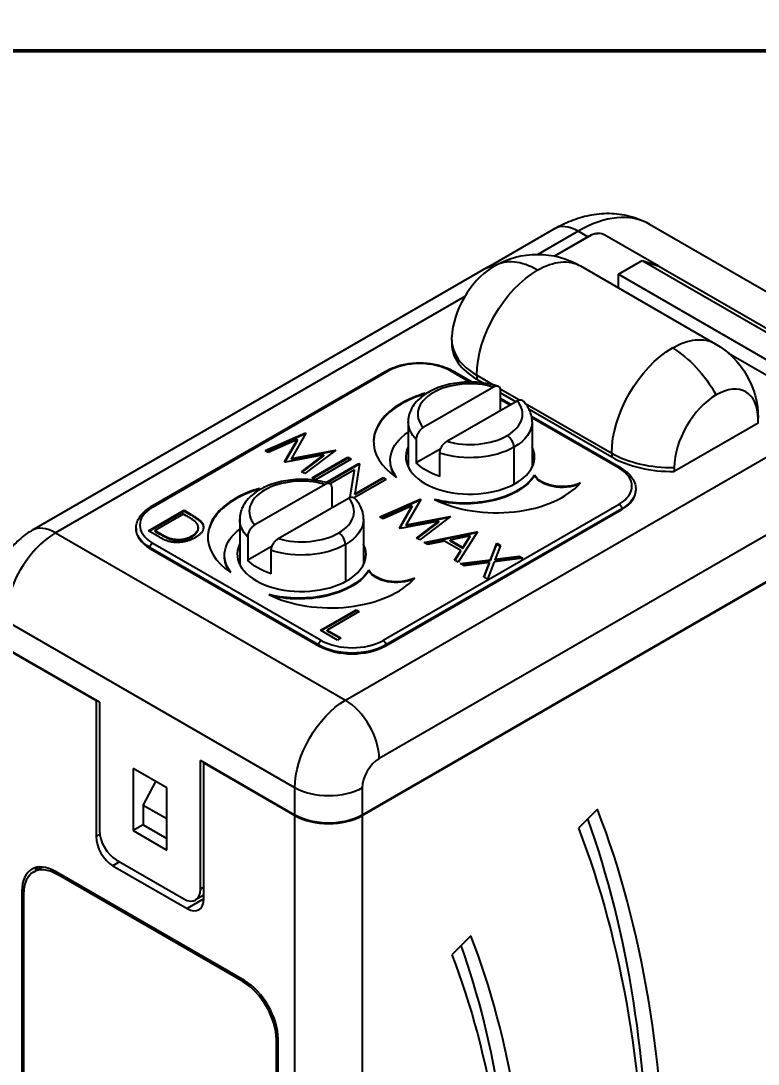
# Model space of a CAD drawing. Header units: millimetres. Extents: x -383313 to -161684, y -117025 to 99224.
# Drawn here: x -343246.06 to -343215.12, y -9158.37 to -9114.6 of the extents above; entities that cross this region are included whole.
import ezdxf

# ---------------------------------------------------------------- set-up
doc = ezdxf.new("R2010")
doc.units = ezdxf.units.MM
doc.header["$MEASUREMENT"] = 0
doc.layers.get('Defpoints').update_dxf_attribs({"color": 31})
doc.layers.add('001__КОНСТРУКТИВ__размеры внутр.', color=7, linetype='Continuous')
doc.layers.add('PV-2BB', color=7, linetype='Continuous')
doc.styles.add('PSTUDIO', font='arial.ttf')
doc.dimstyles.new('PS_TICK', dxfattribs={"dimscale": 100, "dimtxt": 2.5, "dimasz": 1, "dimexe": 2, "dimexo": 2, "dimgap": 1, "dimtad": 1, "dimdec": 0, "dimzin": 0, "dimdsep": 46, "dimtxsty": 'PSTUDIO', "dimblk": 'ARCHTICK', "dimcen": 2, "dimdle": 1.5, "dimse1": 1, "dimse2": 1, "dimadec": 0, "dimazin": 0, "dimtfac": 1, "dimtdec": 0, "dimtix": 1, "dimtmove": 1, "dimatfit": 3, "dimldrblk": 'ARCHTICK', "dimfxl": 1, "dimtolj": 1, "dimtzin": 0, "dimarcsym": 0})

# ---------------------------------------------------------------- blocks, each defined once
blk = doc.blocks.new('_ArchTick')
at = {"color": 0, "linetype": 'ByBlock', "const_width": 0.15}
blk.add_lwpolyline([(-0.5, -0.5), (0.5, 0.5)], dxfattribs=at)
blk = doc.blocks.new('*D253')
at = {"layer": '001__КОНСТРУКТИВ__размеры внутр.', "color": 0, "lineweight": -2, "ltscale": 100, "transparency": 16777216}
blk.add_line((-345485.513, -9217.13), (-343185.513, -9217.13), dxfattribs=at)
at = {"layer": 'Defpoints', "color": 0, "ltscale": 100, "transparency": 16777216}
for p in [(-345335.513, -8492.093), (-343335.513, -8492.093), (-343335.513, -9217.13)]:
    blk.add_point(p, dxfattribs=at)
at = {"layer": '001__КОНСТРУКТИВ__размеры внутр.', "color": 0, "lineweight": -2, "ltscale": 100, "transparency": 16777216, "xscale": 100, "yscale": 100, "zscale": 100, "rotation": 180}
blk.add_blockref('_ArchTick', (-345335.513, -9217.13), dxfattribs=at)
at = {"layer": '001__КОНСТРУКТИВ__размеры внутр.', "color": 0, "lineweight": -2, "ltscale": 100, "transparency": 16777216, "xscale": 100, "yscale": 100, "zscale": 100}
blk.add_blockref('_ArchTick', (-343335.513, -9217.13), dxfattribs=at)
at = {"layer": '001__КОНСТРУКТИВ__размеры внутр.', "color": 0, "ltscale": 100, "transparency": 16777216, "insert": (-344335.513, -8989.487), "char_height": 250, "attachment_point": 5, "style": 'PSTUDIO'}
blk.add_mtext('\\A1;2000', dxfattribs=at)
blk = doc.blocks.new('*U231')
at = {"layer": 'PV-2BB'}
for p, q in [((1331.443, 70.44, 1401.883), (1322.449, 74.937, 1397.386)), ((1324.149, 68.83, 1392.979), (1321.283, 74.563, 1395.846)), ((1330.876, 70.516, 1401.392), (1322.783, 74.563, 1397.346)), ((1322.783, 74.563, 1397.346), (1325.649, 68.83, 1394.479)), ((1321.046, 74.326, 1395.372), (1321.946, 72.527, 1394.473)), ((1321.983, 72.463, 1394.446), (1321.049, 74.33, 1395.379)), ((1324.016, 73.41, 1397.426), (1324.009, 73.403, 1397.412)), ((1329.083, 71.039, 1400.122), (1324.416, 73.373, 1397.789)), ((1329.109, 71.01, 1400.119), (1324.443, 73.343, 1397.786)), ((1324.285, 72.985, 1397.27), (1324.175, 73.204, 1397.379)), ((1324.175, 73.204, 1397.379), (1324.881, 72.851, 1397.732)), ((1324.182, 73.191, 1397.373), (1324.874, 72.845, 1397.719)), ((1324.273, 73.098, 1397.371), (1324.279, 73.104, 1397.384)), ((1324.273, 73.098, 1397.371), (1324.313, 73.017, 1397.33)), ((1324.84, 72.824, 1397.664), (1324.279, 73.104, 1397.384)), ((1324.279, 73.104, 1397.384), (1324.32, 73.023, 1397.343)), ((1324.056, 73.036, 1397.092), (1324.049, 73.03, 1397.079)), ((1324.049, 73.03, 1397.079), (1325.716, 69.696, 1395.412)), ((1325.723, 69.703, 1395.426), (1324.056, 73.036, 1397.092)), ((1324.136, 73.036, 1397.172), (1325.803, 69.703, 1395.506)), ((1324.313, 73.017, 1397.33), (1324.32, 73.023, 1397.343)), ((1324.432, 72.806, 1397.238), (1324.439, 72.813, 1397.252)), ((1324.865, 72.774, 1397.64), (1324.84, 72.824, 1397.664)), ((1324.874, 72.845, 1397.719), (1324.881, 72.851, 1397.732)), ((1324.874, 72.845, 1397.719), (1324.946, 72.702, 1397.648)), ((1324.881, 72.851, 1397.732), (1324.952, 72.709, 1397.661)), ((1324.946, 72.702, 1397.648), (1324.952, 72.709, 1397.661)), ((1321.946, 72.527, 1394.473), (1320.782, 71.364, 1392.146)), ((1321.983, 72.463, 1394.446), (1320.883, 71.363, 1392.246)), ((1321.946, 72.527, 1394.473), (1321.952, 72.524, 1394.476)), ((1324.771, 72.51, 1397.28), (1324.777, 72.516, 1397.294)), ((1324.938, 72.484, 1397.422), (1324.945, 72.491, 1397.435)), ((1325.032, 72.491, 1397.523), (1325.039, 72.498, 1397.536)), ((1325.738, 72.184, 1397.922), (1325.745, 72.191, 1397.936)), ((1326.626, 72.096, 1398.723), (1326.595, 72.16, 1398.754)), ((1326.595, 72.16, 1398.754), (1327.347, 71.714, 1399.061)), ((1326.602, 72.145, 1398.747), (1327.34, 71.707, 1399.047)), ((1327.169, 71.774, 1398.943), (1326.626, 72.096, 1398.723)), ((1319.216, 71.996, 1391.212), (1314.883, 67.663, 1382.546)), ((1319.216, 71.946, 1391.162), (1314.916, 67.646, 1382.562)), ((1319.253, 71.978, 1391.231), (1319.216, 71.996, 1391.212)), ((1319.549, 71.987, 1391.536), (1319.724, 71.9, 1391.623)), ((1325.091, 71.859, 1396.95), (1325.098, 71.866, 1396.964)), ((1325.63, 71.949, 1397.579), (1325.244, 71.563, 1396.807)), ((1321.749, 67.93, 1389.679), (1319.883, 71.663, 1391.546)), ((1321.716, 67.946, 1389.662), (1319.883, 71.613, 1391.496)), ((1319.916, 71.596, 1391.512), (1319.883, 71.613, 1391.496)), ((1325.598, 71.68, 1397.278), (1325.398, 71.48, 1396.878)), ((1327.195, 70.982, 1398.177), (1325.804, 71.677, 1397.481)), ((1326.788, 71.773, 1398.561), (1327.169, 71.774, 1398.943)), ((1326.795, 71.759, 1398.554), (1326.788, 71.773, 1398.561)), ((1326.791, 71.766, 1398.558), (1327.162, 71.768, 1398.93)), ((1327.43, 71.25, 1398.68), (1326.795, 71.759, 1398.554)), ((1326.911, 71.696, 1398.608), (1326.918, 71.703, 1398.621)), ((1326.911, 71.696, 1398.608), (1327.631, 71.12, 1398.751)), ((1327.351, 71.705, 1399.056), (1326.918, 71.703, 1398.621)), ((1326.918, 71.703, 1398.621), (1327.642, 71.123, 1398.765)), ((1327.162, 71.768, 1398.93), (1327.169, 71.774, 1398.943)), ((1327.34, 71.707, 1399.047), (1327.347, 71.714, 1399.061)), ((1327.34, 71.707, 1399.047), (1327.341, 71.705, 1399.046)), ((1327.347, 71.714, 1399.061), (1327.351, 71.705, 1399.056)), ((1320.855, 71.327, 1392.183), (1320.782, 71.364, 1392.146)), ((1321.916, 71.396, 1393.312), (1321.383, 70.863, 1392.246)), ((1322.249, 70.73, 1392.979), (1321.916, 71.396, 1393.312)), ((1325.883, 71.238, 1397.121), (1325.398, 71.48, 1396.878)), ((1326.988, 71.373, 1398.361), (1326.956, 71.437, 1398.393)), ((1326.956, 71.437, 1398.393), (1327.43, 71.25, 1398.68)), ((1326.962, 71.425, 1398.387), (1327.424, 71.244, 1398.667)), ((1327.647, 71.114, 1398.761), (1326.988, 71.373, 1398.361)), ((1325.631, 71.014, 1396.645), (1325.831, 71.214, 1397.045)), ((1326.038, 71.211, 1397.248), (1327.428, 70.515, 1397.943)), ((1327.06, 71.228, 1398.289), (1327.766, 70.875, 1398.641)), ((1327.092, 71.165, 1398.257), (1327.06, 71.228, 1398.289)), ((1327.067, 71.215, 1398.282), (1327.759, 70.869, 1398.628)), ((1327.798, 70.812, 1398.61), (1327.092, 71.165, 1398.257)), ((1327.424, 71.244, 1398.667), (1327.43, 71.25, 1398.68)), ((1327.637, 71.118, 1398.755), (1327.642, 71.123, 1398.765)), ((1327.642, 71.123, 1398.765), (1327.647, 71.114, 1398.761)), ((1321.749, 70.93, 1392.679), (1321.582, 70.764, 1392.346)), ((1321.749, 70.93, 1392.679), (1322.139, 70.951, 1393.09)), ((1321.983, 70.463, 1392.446), (1321.749, 70.93, 1392.679)), ((1327.225, 70.983, 1398.208), (1327.875, 70.658, 1398.533)), ((1327.236, 70.967, 1398.204), (1327.868, 70.652, 1398.52)), ((1327.755, 70.671, 1398.425), (1327.275, 70.91, 1398.186)), ((1320.782, 70.864, 1391.646), (1321.516, 69.397, 1390.913)), ((1320.916, 70.797, 1391.713), (1320.782, 70.864, 1391.646)), ((1320.883, 70.863, 1391.746), (1321.549, 69.53, 1391.079)), ((1321.383, 70.863, 1392.246), (1321.716, 70.196, 1391.912)), ((1321.583, 70.763, 1392.346), (1321.383, 70.863, 1392.246)), ((1321.582, 70.764, 1392.346), (1321.816, 70.296, 1392.112)), ((1321.716, 70.196, 1391.912), (1322.249, 70.73, 1392.979)), ((1327.101, 70.679, 1397.78), (1327.267, 70.846, 1398.113)), ((1327.759, 70.869, 1398.628), (1327.766, 70.875, 1398.641)), ((1327.759, 70.869, 1398.628), (1327.784, 70.819, 1398.603)), ((1327.766, 70.875, 1398.641), (1327.798, 70.812, 1398.61)), ((1327.458, 70.497, 1397.956), (1327.755, 70.671, 1398.425)), ((1327.46, 70.496, 1397.956), (1327.748, 70.664, 1398.412)), ((1327.881, 70.645, 1398.526), (1327.559, 70.457, 1398.015)), ((1327.748, 70.664, 1398.412), (1327.755, 70.671, 1398.425)), ((1327.868, 70.652, 1398.52), (1327.875, 70.658, 1398.533)), ((1327.868, 70.652, 1398.52), (1327.873, 70.64, 1398.514)), ((1327.875, 70.658, 1398.533), (1327.881, 70.645, 1398.526)), ((1329.011, 70.54, 1399.551), (1329.018, 70.546, 1399.564)), ((1321.849, 69.23, 1391.079), (1323.012, 70.394, 1393.406)), ((1321.883, 69.363, 1391.246), (1322.983, 70.463, 1393.446)), ((1323.916, 68.596, 1392.512), (1322.983, 70.463, 1393.446)), ((1323.019, 70.39, 1393.409), (1323.012, 70.394, 1393.406)), ((1323.012, 70.394, 1393.406), (1323.913, 68.593, 1392.506)), ((1328.146, 70.116, 1398.261), (1327.513, 70.432, 1397.945)), ((1327.552, 70.45, 1398.002), (1327.559, 70.457, 1398.015)), ((1327.552, 70.45, 1398.002), (1328.108, 70.172, 1398.28)), ((1327.559, 70.457, 1398.015), (1328.114, 70.179, 1398.293)), ((1328.964, 70.282, 1399.246), (1328.578, 69.896, 1398.474)), ((1330.31, 70.336, 1400.646), (1330.277, 70.302, 1400.579)), ((1331.449, 70.437, 1401.886), (1332.783, 69.77, 1402.553)), ((1326.983, 70.163, 1397.146), (1326.666, 69.847, 1396.513)), ((1327.469, 70.11, 1397.579), (1327.083, 69.725, 1396.807)), ((1328.108, 70.172, 1398.28), (1328.114, 70.179, 1398.293)), ((1328.108, 70.172, 1398.28), (1328.133, 70.122, 1398.255)), ((1328.114, 70.179, 1398.293), (1328.146, 70.116, 1398.261)), ((1328.364, 70.215, 1398.579), (1328.371, 70.221, 1398.592)), ((1330.221, 69.707, 1399.927), (1330.029, 70.09, 1400.119)), ((1330.254, 69.673, 1399.927), (1330.059, 70.063, 1400.122)), ((1327.763, 69.824, 1397.587), (1327.731, 69.888, 1397.618)), ((1327.731, 69.888, 1397.618), (1328.483, 69.442, 1397.925)), ((1327.738, 69.873, 1397.611), (1328.476, 69.435, 1397.911)), ((1328.305, 69.502, 1397.807), (1327.763, 69.824, 1397.587)), ((1328.931, 70.014, 1398.945), (1328.731, 69.814, 1398.545)), ((1329.217, 69.571, 1398.788), (1328.731, 69.814, 1398.545)), ((1330.528, 69.315, 1399.843), (1329.138, 70.011, 1399.148)), ((1325.723, 69.703, 1395.426), (1325.716, 69.696, 1395.412)), ((1325.877, 69.8, 1395.678), (1326.583, 69.448, 1396.03)), ((1326.045, 69.466, 1395.51), (1325.877, 69.8, 1395.678)), ((1325.884, 69.787, 1395.671), (1326.576, 69.441, 1396.017)), ((1325.975, 69.694, 1395.669), (1325.981, 69.701, 1395.682)), ((1325.975, 69.694, 1395.669), (1326.104, 69.436, 1395.54)), ((1326.614, 69.384, 1395.999), (1325.981, 69.701, 1395.682)), ((1325.981, 69.701, 1395.682), (1326.117, 69.43, 1395.547)), ((1327.105, 69.59, 1396.694), (1327.111, 69.597, 1396.708)), ((1330.383, 69.663, 1400.046), (1330.349, 69.63, 1399.979)), ((1330.349, 69.63, 1399.979), (1330.417, 69.495, 1399.912)), ((1330.383, 69.663, 1400.046), (1330.551, 69.326, 1399.877)), ((1333.116, 69.396, 1402.512), (1332.322, 69.793, 1402.115)), ((1321.849, 69.23, 1391.079), (1321.516, 69.397, 1390.913)), ((1326.117, 69.43, 1395.547), (1326.045, 69.466, 1395.51)), ((1326.576, 69.441, 1396.017), (1326.583, 69.448, 1396.03)), ((1326.576, 69.441, 1396.017), (1326.601, 69.391, 1395.992)), ((1326.583, 69.448, 1396.03), (1326.614, 69.384, 1395.999)), ((1327.924, 69.501, 1397.425), (1328.305, 69.502, 1397.807)), ((1327.931, 69.487, 1397.418), (1327.924, 69.501, 1397.425)), ((1327.927, 69.494, 1397.422), (1328.298, 69.496, 1397.794)), ((1328.566, 68.978, 1397.544), (1327.931, 69.487, 1397.418)), ((1328.047, 69.424, 1397.472), (1328.054, 69.431, 1397.485)), ((1328.047, 69.424, 1397.472), (1328.767, 68.848, 1397.615)), ((1328.487, 69.433, 1397.92), (1328.054, 69.431, 1397.485)), ((1328.054, 69.431, 1397.485), (1328.778, 68.851, 1397.629)), ((1328.298, 69.496, 1397.794), (1328.305, 69.502, 1397.807)), ((1328.476, 69.435, 1397.911), (1328.483, 69.442, 1397.925)), ((1328.476, 69.435, 1397.911), (1328.477, 69.433, 1397.91)), ((1328.483, 69.442, 1397.925), (1328.487, 69.433, 1397.92)), ((1328.965, 69.347, 1398.312), (1329.165, 69.547, 1398.712)), ((1329.371, 69.544, 1398.915), (1330.761, 68.849, 1399.61)), ((1333.213, 69.203, 1402.416), (1332.554, 69.532, 1402.086)), ((1333.283, 69.163, 1402.446), (1332.561, 69.524, 1402.085)), ((1333.213, 69.203, 1402.416), (1333.116, 69.396, 1402.512)), ((1321.88, 69.261, 1391.141), (1321.716, 69.343, 1391.059)), ((1321.949, 69.33, 1391.279), (1321.883, 69.363, 1391.246)), ((1328.124, 69.101, 1397.225), (1328.092, 69.164, 1397.257)), ((1328.092, 69.164, 1397.257), (1328.566, 68.978, 1397.544)), ((1328.098, 69.153, 1397.251), (1328.56, 68.971, 1397.531)), ((1330.434, 69.012, 1399.446), (1330.601, 69.179, 1399.78)), ((1330.583, 69.162, 1399.745), (1330.733, 68.863, 1399.596)), ((1330.614, 69.201, 1399.814), (1330.803, 68.822, 1399.625)), ((1333.283, 69.163, 1402.446), (1333.285, 69.166, 1402.451)), ((1328.783, 68.842, 1397.625), (1328.124, 69.101, 1397.225)), ((1328.204, 68.941, 1397.145), (1328.169, 69.01, 1397.18)), ((1328.169, 69.01, 1397.18), (1329.042, 68.323, 1397.365)), ((1328.179, 68.991, 1397.17), (1329.036, 68.316, 1397.352)), ((1328.484, 68.721, 1397.205), (1328.204, 68.941, 1397.145)), ((1328.56, 68.971, 1397.531), (1328.566, 68.978, 1397.544)), ((1330.613, 68.923, 1399.536), (1330.523, 69.102, 1399.625)), ((1330.635, 68.912, 1399.547), (1330.534, 69.113, 1399.647)), ((1332.856, 69.063, 1401.918), (1334.189, 66.396, 1400.585)), ((1334.016, 67.896, 1401.912), (1333.483, 68.963, 1402.446)), ((1323.916, 68.596, 1392.512), (1324.149, 68.83, 1392.979)), ((1325.649, 68.83, 1394.479), (1334.643, 64.333, 1398.976)), ((1326.723, 68.783, 1395.506), (1331.389, 66.45, 1397.839)), ((1328.644, 68.401, 1397.045), (1328.484, 68.721, 1397.205)), ((1328.773, 68.846, 1397.619), (1328.778, 68.851, 1397.629)), ((1328.778, 68.851, 1397.629), (1328.783, 68.842, 1397.625)), ((1315.983, 60.663, 1376.646), (1323.913, 68.593, 1392.506)), ((1323.919, 68.59, 1392.509), (1323.916, 68.596, 1392.512)), ((1326.723, 68.703, 1395.426), (1326.716, 68.696, 1395.412)), ((1326.716, 68.696, 1395.412), (1331.383, 66.363, 1397.746)), ((1331.389, 66.37, 1397.759), (1326.723, 68.703, 1395.426)), ((1328.567, 68.644, 1397.21), (1328.573, 68.65, 1397.224)), ((1328.567, 68.644, 1397.21), (1328.693, 68.392, 1397.084)), ((1328.573, 68.65, 1397.224), (1328.699, 68.398, 1397.098)), ((1328.907, 68.388, 1397.294), (1328.573, 68.65, 1397.224)), ((1330.316, 68.496, 1398.812), (1330, 68.18, 1398.18)), ((1331.726, 66.73, 1398.456), (1330.841, 68.5, 1399.341)), ((1330.858, 68.712, 1399.57), (1331.716, 66.996, 1398.712)), ((1330.865, 68.598, 1399.463), (1331.683, 66.963, 1398.646)), ((1328.504, 68.341, 1396.845), (1328.47, 68.41, 1396.879)), ((1328.47, 68.41, 1396.879), (1328.644, 68.401, 1397.045)), ((1328.473, 68.403, 1396.876), (1328.637, 68.394, 1397.031)), ((1329.047, 68.314, 1397.361), (1328.504, 68.341, 1396.845)), ((1328.565, 68.218, 1396.784), (1328.529, 68.291, 1396.82)), ((1328.529, 68.291, 1396.82), (1329.004, 67.881, 1396.885)), ((1328.637, 68.394, 1397.031), (1328.644, 68.401, 1397.045)), ((1328.693, 68.392, 1397.084), (1328.699, 68.398, 1397.098)), ((1328.693, 68.392, 1397.084), (1328.9, 68.381, 1397.281)), ((1328.699, 68.398, 1397.098), (1328.907, 68.388, 1397.294)), ((1328.9, 68.381, 1397.281), (1328.907, 68.388, 1397.294)), ((1329.036, 68.316, 1397.352), (1329.042, 68.323, 1397.365)), ((1329.036, 68.316, 1397.352), (1329.037, 68.314, 1397.351)), ((1329.042, 68.323, 1397.365), (1329.047, 68.314, 1397.361)), ((1330.802, 68.444, 1399.246), (1330.416, 68.058, 1398.474)), ((1331.696, 66.756, 1398.452), (1330.832, 68.483, 1399.316)), ((1333.231, 68.311, 1401.543), (1333.349, 68.43, 1401.779)), ((1333.349, 68.43, 1401.779), (1334.816, 65.496, 1400.312)), ((1333.349, 68.43, 1401.779), (1333.816, 68.196, 1402.012)), ((1334.237, 68.396, 1402.634), (1337.104, 62.663, 1399.767)), ((1328.54, 68.269, 1396.809), (1328.997, 67.874, 1396.872)), ((1328.965, 67.873, 1396.838), (1328.565, 68.218, 1396.784)), ((1333.816, 68.196, 1402.012), (1335.283, 65.263, 1400.546)), ((1333.816, 68.196, 1402.012), (1334.016, 67.896, 1401.912)), ((1321.716, 67.946, 1389.662), (1321.749, 67.93, 1389.679)), ((1328.759, 67.831, 1396.59), (1328.965, 67.873, 1396.838)), ((1328.762, 67.826, 1396.587), (1328.958, 67.866, 1396.825)), ((1328.958, 67.866, 1396.825), (1328.965, 67.873, 1396.838)), ((1328.997, 67.874, 1396.872), (1329.232, 67.923, 1397.155)), ((1328.997, 67.874, 1396.872), (1329.004, 67.881, 1396.885)), ((1329.004, 67.881, 1396.885), (1329.239, 67.929, 1397.168)), ((1329.276, 67.856, 1397.132), (1329.079, 67.816, 1396.895)), ((1329.232, 67.923, 1397.155), (1329.239, 67.929, 1397.168)), ((1329.232, 67.923, 1397.155), (1329.266, 67.854, 1397.121)), ((1329.239, 67.929, 1397.168), (1329.276, 67.856, 1397.132)), ((1330.378, 67.945, 1398.323), (1330.384, 67.952, 1398.336)), ((1334.016, 67.896, 1401.912), (1335.483, 64.963, 1400.446)), ((1325.149, 67.83, 1392.979), (1324.916, 67.596, 1392.512)), ((1334.643, 63.333, 1397.976), (1325.649, 67.83, 1393.479)), ((1328.796, 67.758, 1396.553), (1328.759, 67.831, 1396.59)), ((1329.04, 67.808, 1396.848), (1328.796, 67.758, 1396.553)), ((1329.497, 67.414, 1396.911), (1329.04, 67.808, 1396.848)), ((1329.073, 67.809, 1396.882), (1329.079, 67.816, 1396.895)), ((1329.073, 67.809, 1396.882), (1329.454, 67.48, 1396.934)), ((1329.079, 67.816, 1396.895), (1329.46, 67.487, 1396.947)), ((1324.913, 67.593, 1392.506), (1317.072, 59.752, 1376.824)), ((1324.916, 67.596, 1392.512), (1324.909, 67.6, 1392.509)), ((1324.913, 67.593, 1392.506), (1333.313, 63.393, 1396.706)), ((1334.243, 62.933, 1397.176), (1324.916, 67.596, 1392.512)), ((1329.454, 67.48, 1396.934), (1329.46, 67.487, 1396.947)), ((1329.454, 67.48, 1396.934), (1329.479, 67.429, 1396.908)), ((1329.46, 67.487, 1396.947), (1329.497, 67.414, 1396.911)), ((1331.716, 66.996, 1398.712), (1331.683, 66.963, 1398.646)), ((1317.416, 62.646, 1380.062), (1321.716, 66.946, 1388.662)), ((1317.416, 62.596, 1380.012), (1321.749, 66.93, 1388.679)), ((1321.749, 66.93, 1388.679), (1321.716, 66.946, 1388.662)), ((1331.389, 66.37, 1397.759), (1331.383, 66.363, 1397.746)), ((1331.763, 66.329, 1398.092), (1331.757, 66.322, 1398.079)), ((1334.305, 66.119, 1400.424), (1334.683, 65.363, 1400.046)), ((1332.519, 65.945, 1398.464), (1332.486, 65.911, 1398.397)), ((1334.146, 65.081, 1399.227), (1332.486, 65.911, 1398.397)), ((1325.493, 64.952, 1390.446), (1325.049, 65.072, 1390.121)), ((1334.146, 65.081, 1399.227), (1334.179, 65.115, 1399.294)), ((1328.455, 64.156, 1392.611), (1328.011, 64.275, 1392.286))]:
    blk.add_line(p, q, dxfattribs=at)
at = {"layer": 'PV-2BB', "extrusion": (0.57735, 0.57735, -0.57735)}
for centre, start, end in [((-892.736, 1715.434), 0, 2.1947), ((-892.736, 1715.434), 57.8053, 60), ((-892.736, 1715.434), 60, 120), ((-895.565, 1713.801), 120, 180)]:
    blk.add_arc(centre, 1.8, start, end, dxfattribs=at)
at = {"layer": 'PV-2BB', "extrusion": (-0.57735, -0.57735, 0.57735)}
for centre, major_axis, start_param, end_param in [((1322.449, 74.23, 1396.679), (0, 0.707, 0.707), -0.785398, 0), ((1322.283, 74.063, 1396.346), (-1.061, 0, -1.061), -2.356194, -0.785398), ((1324.716, 72.696, 1397.412), (-0.707, 0.707), 0, 0.785398), ((1324.749, 72.73, 1397.479), (-0.651, 0.651), -0.785398, 0.785398), ((1326.403, 70.874, 1397.277), (-1.397, 1.397), -0.785398, 0.715866), ((1326.396, 70.867, 1397.264), (-1.397, 1.397), -0.785398, -0.007159), ((1319.549, 71.33, 1390.879), (0, 0.707, 0.707), -0.785398, 0.785398), ((1319.549, 71.28, 1390.829), (0, 0.707, 0.707), -0.785398, 0.785398), ((1326.396, 70.867, 1397.264), (-1.397, 1.397), -1.083985, -0.785398), ((1326.403, 70.874, 1397.277), (-1.397, 1.397), -1.103015, -0.785398), ((1319.749, 71.23, 1390.979), (0, 0.707, 0.707), 0.213756, 0.378312), ((1326.616, 71.096, 1397.712), (-0.778, 0.778), -2.032383, 0.461587), ((1326.249, 70.73, 1396.979), (-0.955, 0.955), -0.273013, 2.356194), ((1320.949, 71.03, 1391.979), (0, -0.354, -0.354), -2.356194, -0.785398), ((1321.049, 71.03, 1392.079), (0, -0.354, -0.354), -2.356194, -0.785398), ((1326.616, 71.096, 1397.712), (0.778, -0.778), -2.032383, -0.785398), ((1329.416, 70.396, 1399.812), (-0.651, 0.651), -2.356194, -0.785398), ((1326.687, 70.305, 1396.993), (1.397, -1.397), -2.286662, -0.467781), ((1329.676, 69.229, 1398.906), (-1.397, 1.397), -0.785398, 0.715866), ((1329.67, 69.223, 1398.892), (-1.397, 1.397), -0.785398, -0.007159), ((1326.616, 71.096, 1397.712), (0.778, -0.778), -0.785398, 0.461587), ((1329.67, 69.223, 1398.892), (-1.397, 1.397), -1.083985, -0.785398), ((1329.676, 69.229, 1398.906), (-1.397, 1.397), -1.103015, -0.785398), ((1331.149, 69.93, 1401.079), (-0.88, 0, -0.88), -2.310972, -0.830621), ((1326.916, 70.296, 1397.212), (0, 0.141, 0.141), -2.356194, -0.785398), ((1329.949, 69.43, 1399.379), (-0.778, 0.778), -2.032383, 0.461587), ((1331.549, 69.03, 1400.579), (-1.273, 1.273), 0, 0.785398), ((1331.583, 69.063, 1400.646), (-1.273, 1.273), 0, 0.785398), ((1331.449, 69.73, 1401.179), (0, 0.707, 0.707), -0.313001, 0.007071), ((1331.583, 69.063, 1400.646), (0, 1.273, 1.273), -0.785398, 0), ((1329.583, 69.063, 1398.646), (-0.955, 0.955), -0.273013, 2.356194), ((1326.249, 70.73, 1396.979), (0.955, -0.955), -0.785398, 0.273013), ((1326.383, 69.363, 1395.746), (0.707, -0.707), -2.356194, -0.785398), ((1326.416, 69.396, 1395.812), (0.651, -0.651), -2.356194, -0.785398), ((1332.783, 69.063, 1401.846), (0, 0.707, 0.707), -0.785398, 0), ((1321.682, 69.564, 1391.246), (0, -0.354, -0.354), -0.785398, 0.785398), ((1321.716, 69.696, 1391.412), (0, -0.354, -0.354), -0.785398, 0.785398), ((1329.949, 69.43, 1399.379), (0.778, -0.778), -2.032383, -0.785398), ((1332.116, 68.396, 1400.512), (2.121, 0, 2.121), 0, 0.785398), ((1329.96, 68.661, 1398.621), (1.397, -1.397), -2.286662, -0.467781), ((1332.213, 68.203, 1400.416), (-2.121, 0, -2.121), -2.392869, -2.356194), ((1333.349, 69.03, 1402.379), (-0.141, 0.141), -2.356194, -0.785398), ((1325.316, 68.496, 1393.812), (0, 0.707, 0.707), -2.356194, -0.785398), ((1329.949, 69.43, 1399.379), (0.778, -0.778), -0.785398, 0.461587), ((1324.579, 68.26, 1392.839), (0.707, -0.707), -2.356194, -0.785398), ((1330.249, 68.63, 1398.879), (0, 0.141, 0.141), -2.356194, -0.785398), ((1329.583, 69.063, 1398.646), (0.955, -0.955), -0.785398, 0.273013), ((1321.383, 67.613, 1388.996), (0, 0.707, 0.707), -2.356194, -0.785398), ((1321.416, 67.596, 1389.012), (0, 0.707, 0.707), -2.356194, -0.785398), ((1325.483, 67.663, 1393.146), (-0.354, 0, -0.354), -2.356194, -0.785398), ((1332.916, 66.396, 1399.312), (1.273, -1.273), -2.356194, -1.549185), ((1331.083, 67.063, 1398.146), (0.651, -0.651), -0.785398, 0.785398), ((1332.883, 66.363, 1399.246), (1.273, -1.273), -2.356194, -1.549185), ((1331.049, 67.03, 1398.079), (0.707, -0.707), -0.785398, 0), ((1333.349, 65.53, 1398.879), (-0.88, 0, -0.88), -2.356194, -0.785398), ((1333.349, 65.53, 1398.879), (0.88, 0, 0.88), -0.785398, 0.785398), ((1303.483, 71.163, 1374.646), (20.86, 0, 20.86), -0.785398, -0.458058), ((1332.883, 66.363, 1399.246), (1.273, -1.273), -0.021612, 0), ((1332.916, 66.396, 1399.312), (1.273, -1.273), -0.021612, 0), ((1303.649, 70.83, 1374.479), (20.86, 0, 20.86), -0.785398, -0.436332), ((1303.483, 71.163, 1374.646), (23.688, 0, 23.688), -0.785398, -0.455464), ((1303.649, 70.83, 1374.479), (23.688, 0, 23.688), -0.785398, -0.436332)]:
    blk.add_ellipse(centre, major_axis=major_axis, ratio=0.57735, start_param=start_param, end_param=end_param, dxfattribs=at)
at = {"layer": 'PV-2BB', "extrusion": (0.57735, 0.57735, -0.57735)}
for centre, major_axis, start_param, end_param in [((1324.723, 72.703, 1397.426), (-0.707, 0.707), -0.785398, 0), ((1324.416, 73.316, 1397.732), (0, 0.0566, 0.0566), 0, 0.785398), ((1324.109, 73.01, 1397.119), (0.0566, 0, 0.0566), -2.356194, -0.785398), ((1326.203, 70.761, 1396.964), (-1.105, 1.105), -0.416335, 0.648715), ((1326.196, 70.754, 1396.95), (-1.105, 1.105), -0.377771, 0), ((1326.549, 71.03, 1397.579), (-0.919, 0.919), -0.512804, 0), ((1326.434, 71.494, 1397.928), (-0.431, 0.431), 0.387595, 0.678916), ((1326.349, 70.83, 1397.179), (-0.919, 0.919), -1.057992, -0.512804), ((1326.549, 71.03, 1397.579), (-0.919, 0.919), -2.356194, -1.057992), ((1329.083, 70.983, 1400.066), (0, 0.0566, 0.0566), 0, 0.785398), ((1326.203, 70.761, 1396.964), (1.105, -1.105), 0.354922, 1.987131), ((1326.196, 70.754, 1396.95), (1.105, -1.105), 0.354922, 1.940135), ((1329.476, 69.116, 1398.592), (-1.105, 1.105), -0.416335, 0.70822), ((1329.883, 69.363, 1399.246), (-0.919, 0.919), -0.512804, 0), ((1329.707, 69.849, 1399.556), (0.431, -0.431), -2.742389, -2.462677), ((1331.443, 69.733, 1401.176), (0, 0.707, 0.707), 0, 0.312847), ((1326.549, 71.03, 1397.579), (0.919, -0.919), 0, 0.785398), ((1329.469, 69.11, 1398.579), (-1.105, 1.105), -0.377771, 0), ((1330.003, 70.063, 1400.066), (0.0566, 0, 0.0566), -0.785398, 0), ((1329.683, 69.163, 1398.846), (-0.919, 0.919), -1.057992, -0.512804), ((1331.583, 69.063, 1400.646), (1.273, 0, 1.273), -2.356194, -0.785398), ((1325.776, 69.676, 1395.452), (0.0566, 0, 0.0566), -2.356194, -0.785398), ((1326.389, 69.37, 1395.759), (-0.707, 0.707), -2.356194, -0.785398), ((1327.566, 69.231, 1396.796), (-0.431, 0.431), -2.249712, -0.313608), ((1331.583, 69.063, 1400.646), (1.273, 0, 1.273), -0.785398, 0), ((1327.559, 69.224, 1396.783), (-0.431, 0.431), -2.198855, -0.313608), ((1329.883, 69.363, 1399.246), (-0.919, 0.919), -2.356194, -1.057992), ((1329.476, 69.116, 1398.592), (1.105, -1.105), 0.354922, 1.987131), ((1329.469, 69.11, 1398.579), (1.105, -1.105), 0.354922, 1.940135), ((1325.149, 68.33, 1393.479), (1.061, 0, 1.061), -2.356194, -0.785398), ((1324.816, 68.496, 1393.312), (-0.707, 0.707), -2.356194, -0.785398), ((1326.696, 68.756, 1395.452), (0, -0.0566, -0.0566), -2.356194, -0.785398), ((1324.583, 68.263, 1392.846), (-0.707, 0.707), -2.356194, -0.785398), ((1324.579, 68.26, 1392.839), (-0.7, 0.7), -2.356194, -0.785398), ((1329.883, 69.363, 1399.246), (0.919, -0.919), 0, 0.785398), ((1330.832, 67.58, 1398.412), (-0.431, 0.431), -2.198855, -0.313608), ((1330.839, 67.586, 1398.425), (-0.431, 0.431), -2.249712, -0.313608), ((1332.916, 66.396, 1399.312), (1.273, 0, 1.273), -2.356194, -0.785398), ((1332.916, 66.396, 1399.312), (1.273, 0, 1.273), -0.785398, 0), ((1332.916, 66.396, 1399.312), (0, -1.273, -1.273), -2.356194, -1.549185), ((1331.669, 66.73, 1398.399), (0.0566, 0, 0.0566), -0.785398, 0), ((1331.363, 66.423, 1397.786), (0, -0.0566, -0.0566), -2.356194, -0.785398), ((1331.056, 67.036, 1398.092), (0.707, -0.707), 0, 0.785398), ((1303.649, 70.83, 1374.479), (-20.435, 0, -20.435), -2.70526, -2.356194), ((1303.649, 70.83, 1374.479), (-23.264, 0, -23.264), -2.70526, -2.356194)]:
    blk.add_ellipse(centre, major_axis=major_axis, ratio=0.57735, start_param=start_param, end_param=end_param, dxfattribs=at)
at = {"layer": 'PV-2BB'}
for points, knots in [([(1322.449, 74.937, 1397.386), (1322.34, 74.991, 1397.332), (1322.24, 75.029, 1397.269), (1322.052, 75.084, 1397.136), (1321.964, 75.1, 1397.064), (1321.795, 75.117, 1396.913), (1321.716, 75.117, 1396.833), (1321.564, 75.1, 1396.665), (1321.493, 75.084, 1396.576), (1321.359, 75.029, 1396.388), (1321.297, 74.991, 1396.288), (1321.242, 74.937, 1396.179)], [4.712389, 4.712389, 4.712389, 4.712389, 5.026548, 5.026548, 5.340708, 5.340708, 5.654867, 5.654867, 5.969026, 5.969026, 6.283185, 6.283185, 6.283185, 6.283185]), ([(1324.016, 73.41, 1397.426), (1324.03, 73.424, 1397.454), (1324.048, 73.435, 1397.483), (1324.089, 73.45, 1397.539), (1324.112, 73.454, 1397.566), (1324.163, 73.454, 1397.618), (1324.191, 73.451, 1397.642), (1324.25, 73.439, 1397.689), (1324.282, 73.43, 1397.711), (1324.347, 73.405, 1397.752), (1324.381, 73.39, 1397.771), (1324.416, 73.373, 1397.789)], [0.7853982, 0.7853982, 0.7853982, 0.7853982, 0.9424778, 0.9424778, 1.0995574, 1.0995574, 1.2566371, 1.2566371, 1.4137167, 1.4137167, 1.5707963, 1.5707963, 1.5707963, 1.5707963]), ([(1324.809, 72.453, 1397.262), (1324.8, 72.458, 1397.258), (1324.783, 72.466, 1397.249), (1324.756, 72.481, 1397.238), (1324.73, 72.497, 1397.227), (1324.704, 72.514, 1397.218), (1324.678, 72.531, 1397.209), (1324.652, 72.55, 1397.202), (1324.626, 72.57, 1397.196), (1324.6, 72.591, 1397.191), (1324.575, 72.612, 1397.187), (1324.551, 72.633, 1397.184), (1324.527, 72.655, 1397.182), (1324.504, 72.677, 1397.181), (1324.483, 72.699, 1397.182), (1324.462, 72.721, 1397.183), (1324.442, 72.744, 1397.186), (1324.423, 72.767, 1397.189), (1324.404, 72.79, 1397.194), (1324.386, 72.815, 1397.201), (1324.368, 72.84, 1397.208), (1324.351, 72.867, 1397.218), (1324.334, 72.895, 1397.229), (1324.317, 72.924, 1397.241), (1324.3, 72.955, 1397.255), (1324.29, 72.975, 1397.265), (1324.285, 72.985, 1397.27)], [0, 0, 0, 0, 0.046076, 0.090797, 0.134281, 0.177005, 0.218799, 0.260135, 0.300966, 0.341496, 0.381461, 0.420134, 0.457932, 0.494759, 0.531032, 0.56696, 0.602531, 0.638141, 0.674888, 0.713498, 0.754468, 0.797837, 0.844006, 0.893083, 0.944969, 1, 1, 1, 1]), ([(1324.313, 73.017, 1397.33), (1324.319, 73.005, 1397.324), (1324.33, 72.983, 1397.313), (1324.347, 72.95, 1397.298), (1324.363, 72.92, 1397.283), (1324.379, 72.892, 1397.271), (1324.393, 72.867, 1397.26), (1324.407, 72.845, 1397.251), (1324.419, 72.825, 1397.244), (1324.428, 72.812, 1397.24), (1324.432, 72.806, 1397.238)], [0, 0, 0, 0, 0.171901, 0.330628, 0.475549, 0.606746, 0.725024, 0.829742, 0.921323, 1, 1, 1, 1]), ([(1324.32, 73.023, 1397.343), (1324.326, 73.012, 1397.338), (1324.337, 72.989, 1397.327), (1324.354, 72.957, 1397.311), (1324.37, 72.927, 1397.297), (1324.385, 72.899, 1397.284), (1324.4, 72.874, 1397.274), (1324.413, 72.851, 1397.265), (1324.426, 72.831, 1397.257), (1324.435, 72.819, 1397.253), (1324.439, 72.813, 1397.252)], [0, 0, 0, 0, 0.171901, 0.330628, 0.475549, 0.606746, 0.725024, 0.829742, 0.921323, 1, 1, 1, 1]), ([(1324.432, 72.806, 1397.238), (1324.438, 72.799, 1397.236), (1324.448, 72.784, 1397.232), (1324.466, 72.761, 1397.227), (1324.484, 72.739, 1397.223), (1324.503, 72.718, 1397.221), (1324.523, 72.697, 1397.219), (1324.543, 72.676, 1397.219), (1324.564, 72.655, 1397.22), (1324.586, 72.636, 1397.222), (1324.608, 72.617, 1397.225), (1324.631, 72.598, 1397.229), (1324.654, 72.581, 1397.235), (1324.677, 72.565, 1397.242), (1324.7, 72.549, 1397.25), (1324.724, 72.535, 1397.259), (1324.747, 72.522, 1397.269), (1324.763, 72.514, 1397.276), (1324.771, 72.51, 1397.28)], [0, 0, 0, 0, 0.062404, 0.123317, 0.183094, 0.241742, 0.300863, 0.359954, 0.419146, 0.479785, 0.541094, 0.602537, 0.66452, 0.727852, 0.79293, 0.859696, 0.928477, 1, 1, 1, 1]), ([(1324.439, 72.813, 1397.252), (1324.444, 72.805, 1397.249), (1324.455, 72.79, 1397.245), (1324.472, 72.768, 1397.24), (1324.491, 72.746, 1397.237), (1324.51, 72.724, 1397.234), (1324.529, 72.703, 1397.232), (1324.55, 72.682, 1397.232), (1324.571, 72.662, 1397.233), (1324.593, 72.642, 1397.235), (1324.615, 72.623, 1397.238), (1324.638, 72.605, 1397.243), (1324.661, 72.588, 1397.248), (1324.684, 72.571, 1397.255), (1324.707, 72.556, 1397.263), (1324.73, 72.542, 1397.272), (1324.754, 72.528, 1397.282), (1324.769, 72.52, 1397.29), (1324.777, 72.516, 1397.294)], [0, 0, 0, 0, 0.062404, 0.123317, 0.183094, 0.241742, 0.300863, 0.359954, 0.419146, 0.479785, 0.541094, 0.602537, 0.66452, 0.727852, 0.79293, 0.859696, 0.928477, 1, 1, 1, 1]), ([(1324.954, 72.568, 1397.521), (1324.952, 72.573, 1397.525), (1324.95, 72.583, 1397.533), (1324.943, 72.602, 1397.545), (1324.935, 72.624, 1397.558), (1324.925, 72.648, 1397.573), (1324.913, 72.675, 1397.588), (1324.899, 72.706, 1397.604), (1324.883, 72.739, 1397.622), (1324.871, 72.762, 1397.633), (1324.865, 72.774, 1397.64)], [0, 0, 0, 0, 0.084319, 0.179285, 0.286583, 0.405111, 0.535593, 0.67819, 0.832976, 1, 1, 1, 1]), ([(1324.946, 72.702, 1397.648), (1324.952, 72.69, 1397.641), (1324.963, 72.666, 1397.629), (1324.98, 72.632, 1397.611), (1324.994, 72.601, 1397.595), (1325.006, 72.573, 1397.578), (1325.015, 72.548, 1397.563), (1325.023, 72.526, 1397.549), (1325.029, 72.507, 1397.536), (1325.031, 72.496, 1397.527), (1325.032, 72.491, 1397.523)], [0, 0, 0, 0, 0.16429, 0.317407, 0.458845, 0.588746, 0.707831, 0.81577, 0.91288, 1, 1, 1, 1]), ([(1324.952, 72.709, 1397.661), (1324.958, 72.696, 1397.655), (1324.97, 72.673, 1397.643), (1324.986, 72.638, 1397.625), (1325, 72.607, 1397.608), (1325.012, 72.58, 1397.592), (1325.022, 72.555, 1397.577), (1325.03, 72.533, 1397.563), (1325.035, 72.514, 1397.549), (1325.038, 72.503, 1397.54), (1325.039, 72.498, 1397.536)], [0, 0, 0, 0, 0.16429, 0.317407, 0.458845, 0.588746, 0.707831, 0.81577, 0.91288, 1, 1, 1, 1]), ([(1324.771, 72.51, 1397.28), (1324.779, 72.506, 1397.284), (1324.795, 72.498, 1397.293), (1324.817, 72.488, 1397.306), (1324.838, 72.481, 1397.319), (1324.858, 72.475, 1397.333), (1324.875, 72.472, 1397.347), (1324.891, 72.47, 1397.361), (1324.906, 72.47, 1397.376), (1324.918, 72.473, 1397.391), (1324.929, 72.477, 1397.406), (1324.935, 72.481, 1397.416), (1324.938, 72.484, 1397.422), (1324.938, 72.484, 1397.422)], [0, 0, 0, 0, 0.0701421, 0.1377947, 0.2031998, 0.2671393, 0.3299811, 0.3915885, 0.4530551, 0.5140826, 0.5747408, 0.6345985, 0.6405906, 0.6405906, 0.6405906, 0.6405906]), ([(1324.777, 72.516, 1397.294), (1324.785, 72.512, 1397.298), (1324.802, 72.504, 1397.306), (1324.824, 72.495, 1397.319), (1324.845, 72.487, 1397.332), (1324.864, 72.482, 1397.346), (1324.882, 72.478, 1397.36), (1324.898, 72.476, 1397.374), (1324.912, 72.477, 1397.389), (1324.925, 72.479, 1397.404), (1324.935, 72.483, 1397.419), (1324.944, 72.49, 1397.434), (1324.951, 72.498, 1397.449), (1324.956, 72.508, 1397.463), (1324.958, 72.52, 1397.478), (1324.959, 72.534, 1397.493), (1324.957, 72.55, 1397.507), (1324.955, 72.562, 1397.517), (1324.954, 72.568, 1397.521)], [0, 0, 0, 0, 0.070142, 0.137795, 0.2032, 0.267139, 0.329981, 0.391589, 0.453055, 0.514083, 0.574741, 0.634599, 0.693842, 0.753474, 0.81315, 0.874096, 0.936015, 1, 1, 1, 1]), ([(1325.039, 72.498, 1397.536), (1325.04, 72.491, 1397.531), (1325.042, 72.478, 1397.52), (1325.042, 72.461, 1397.502), (1325.039, 72.446, 1397.485), (1325.035, 72.433, 1397.467), (1325.027, 72.422, 1397.45), (1325.018, 72.413, 1397.432), (1325.006, 72.407, 1397.414), (1324.993, 72.403, 1397.396), (1324.976, 72.401, 1397.378), (1324.958, 72.402, 1397.36), (1324.938, 72.404, 1397.343), (1324.916, 72.41, 1397.326), (1324.892, 72.417, 1397.309), (1324.866, 72.427, 1397.293), (1324.838, 72.439, 1397.277), (1324.819, 72.448, 1397.267), (1324.809, 72.453, 1397.262)], [0, 0, 0, 0, 0.061542, 0.121689, 0.181146, 0.239864, 0.298688, 0.357631, 0.417586, 0.478661, 0.540404, 0.602339, 0.665116, 0.728572, 0.79366, 0.860541, 0.929239, 1, 1, 1, 1]), ([(1325.032, 72.491, 1397.523), (1325.033, 72.484, 1397.517), (1325.035, 72.471, 1397.506), (1325.035, 72.454, 1397.489), (1325.033, 72.439, 1397.472), (1325.028, 72.426, 1397.454), (1325.023, 72.419, 1397.442), (1325.021, 72.416, 1397.437)], [0, 0, 0, 0, 0.0615421, 0.1216887, 0.1811465, 0.2398643, 0.2976972, 0.2976972, 0.2976972, 0.2976972]), ([(1327.268, 70.923, 1398.191), (1327.194, 71.029, 1398.223), (1327.109, 71.135, 1398.244), (1326.924, 71.34, 1398.264), (1326.824, 71.439, 1398.263), (1326.619, 71.619, 1398.238), (1326.513, 71.701, 1398.214), (1326.304, 71.842, 1398.146), (1326.2, 71.9, 1398.1), (1326.005, 71.983, 1397.988), (1325.913, 72.009, 1397.922), (1325.762, 72.016, 1397.778), (1325.7, 72.002, 1397.702), (1325.646, 71.963, 1397.609), (1325.638, 71.956, 1397.594), (1325.63, 71.949, 1397.579)], [3.43127, 3.43127, 3.43127, 3.43127, 3.776508, 3.776508, 4.118187, 4.118187, 4.460126, 4.460126, 4.805792, 4.805792, 5.147242, 5.147242, 5.441547, 5.441547, 5.497787, 5.497787, 5.497787, 5.497787]), ([(1325.804, 71.677, 1397.481), (1325.787, 71.686, 1397.473), (1325.764, 71.694, 1397.458), (1325.725, 71.704, 1397.429), (1325.703, 71.707, 1397.41), (1325.667, 71.707, 1397.374), (1325.648, 71.705, 1397.352), (1325.62, 71.696, 1397.316), (1325.606, 71.688, 1397.295), (1325.598, 71.68, 1397.278)], [0.09153209, 0.09153209, 0.09153209, 0.09153209, 0.09943941, 0.09943941, 0.10709754, 0.10709754, 0.11454569, 0.11454569, 0.12185109, 0.12185109, 0.12185109, 0.12185109]), ([(1325.831, 71.214, 1397.045), (1325.84, 71.222, 1397.061), (1325.853, 71.229, 1397.083), (1325.882, 71.238, 1397.12), (1325.901, 71.241, 1397.142), (1325.937, 71.24, 1397.177), (1325.96, 71.237, 1397.197), (1325.998, 71.228, 1397.225), (1326.02, 71.219, 1397.239), (1326.038, 71.211, 1397.248)], [0, 0, 0, 0, 0.0073888, 0.0073888, 0.01492491, 0.01492491, 0.0225003, 0.0225003, 0.03031907, 0.03031907, 0.03031907, 0.03031907]), ([(1327.267, 70.846, 1398.113), (1327.276, 70.854, 1398.129), (1327.281, 70.865, 1398.146), (1327.283, 70.887, 1398.17), (1327.28, 70.9, 1398.181), (1327.268, 70.924, 1398.192), (1327.257, 70.938, 1398.195), (1327.231, 70.961, 1398.192), (1327.212, 70.973, 1398.185), (1327.195, 70.982, 1398.177)], [0, 0, 0, 0, 0.00730539, 0.00730539, 0.01475355, 0.01475355, 0.02241168, 0.02241168, 0.030319, 0.030319, 0.030319, 0.030319]), ([(1329.083, 71.039, 1400.122), (1329.153, 71.004, 1400.157), (1329.227, 70.959, 1400.186), (1329.378, 70.852, 1400.23), (1329.455, 70.79, 1400.245), (1329.604, 70.656, 1400.26), (1329.676, 70.584, 1400.26), (1329.81, 70.435, 1400.245), (1329.872, 70.358, 1400.23), (1329.979, 70.207, 1400.186), (1330.024, 70.133, 1400.157), (1330.059, 70.063, 1400.122)], [1.570796, 1.570796, 1.570796, 1.570796, 1.884956, 1.884956, 2.199115, 2.199115, 2.513274, 2.513274, 2.827433, 2.827433, 3.141593, 3.141593, 3.141593, 3.141593]), ([(1327.428, 70.515, 1397.943), (1327.445, 70.507, 1397.952), (1327.464, 70.494, 1397.958), (1327.489, 70.472, 1397.962), (1327.501, 70.458, 1397.959), (1327.51, 70.441, 1397.951), (1327.513, 70.435, 1397.947), (1327.514, 70.429, 1397.943)], [0.09153209, 0.09153209, 0.09153209, 0.09153209, 0.09935086, 0.09935086, 0.10692626, 0.10692626, 0.11048654, 0.11048654, 0.11048654, 0.11048654]), ([(1327.469, 70.11, 1397.579), (1327.482, 70.124, 1397.606), (1327.494, 70.139, 1397.633), (1327.512, 70.174, 1397.686), (1327.519, 70.193, 1397.712), (1327.529, 70.234, 1397.763), (1327.532, 70.256, 1397.788), (1327.533, 70.302, 1397.835), (1327.532, 70.326, 1397.858), (1327.526, 70.376, 1397.902), (1327.521, 70.402, 1397.923), (1327.514, 70.429, 1397.943)], [2.3561945, 2.3561945, 2.3561945, 2.3561945, 2.4572091, 2.4572091, 2.5582238, 2.5582238, 2.6592385, 2.6592385, 2.7602531, 2.7602531, 2.8612678, 2.8612678, 2.8612678, 2.8612678]), ([(1330.601, 69.257, 1399.858), (1330.528, 69.362, 1399.89), (1330.442, 69.469, 1399.911), (1330.257, 69.674, 1399.931), (1330.158, 69.772, 1399.929), (1329.952, 69.952, 1399.905), (1329.846, 70.035, 1399.881), (1329.637, 70.175, 1399.812), (1329.534, 70.233, 1399.767), (1329.339, 70.316, 1399.655), (1329.247, 70.342, 1399.589), (1329.095, 70.349, 1399.444), (1329.034, 70.335, 1399.369), (1328.979, 70.297, 1399.276), (1328.971, 70.29, 1399.261), (1328.964, 70.282, 1399.246)], [3.43127, 3.43127, 3.43127, 3.43127, 3.776508, 3.776508, 4.118187, 4.118187, 4.460126, 4.460126, 4.805792, 4.805792, 5.147242, 5.147242, 5.441547, 5.441547, 5.497787, 5.497787, 5.497787, 5.497787]), ([(1329.138, 70.011, 1399.148), (1329.12, 70.019, 1399.139), (1329.097, 70.028, 1399.125), (1329.059, 70.037, 1399.096), (1329.036, 70.04, 1399.076), (1329, 70.041, 1399.041), (1328.981, 70.038, 1399.019), (1328.953, 70.029, 1398.982), (1328.94, 70.022, 1398.961), (1328.931, 70.014, 1398.945)], [0.09153209, 0.09153209, 0.09153209, 0.09153209, 0.09943941, 0.09943941, 0.10709754, 0.10709754, 0.11454569, 0.11454569, 0.12185109, 0.12185109, 0.12185109, 0.12185109]), ([(1332.783, 69.77, 1402.553), (1332.89, 69.717, 1402.606), (1332.997, 69.657, 1402.653), (1333.21, 69.522, 1402.733), (1333.317, 69.448, 1402.765), (1333.527, 69.281, 1402.809), (1333.632, 69.189, 1402.821), (1333.831, 68.987, 1402.818), (1333.927, 68.877, 1402.803), (1334.099, 68.643, 1402.742), (1334.176, 68.52, 1402.695), (1334.237, 68.396, 1402.634)], [1.5707963, 1.5707963, 1.5707963, 1.5707963, 1.727876, 1.727876, 1.8849556, 1.8849556, 2.0420352, 2.0420352, 2.1991149, 2.1991149, 2.3561945, 2.3561945, 2.3561945, 2.3561945]), ([(1329.165, 69.547, 1398.712), (1329.173, 69.555, 1398.728), (1329.187, 69.563, 1398.749), (1329.215, 69.571, 1398.786), (1329.235, 69.574, 1398.809), (1329.27, 69.573, 1398.844), (1329.293, 69.57, 1398.863), (1329.331, 69.561, 1398.892), (1329.353, 69.553, 1398.906), (1329.371, 69.544, 1398.915)], [0, 0, 0, 0, 0.0073888, 0.0073888, 0.01492491, 0.01492491, 0.0225003, 0.0225003, 0.03031907, 0.03031907, 0.03031907, 0.03031907]), ([(1330.601, 69.179, 1399.78), (1330.609, 69.187, 1399.796), (1330.615, 69.199, 1399.813), (1330.617, 69.22, 1399.837), (1330.614, 69.234, 1399.848), (1330.601, 69.258, 1399.859), (1330.59, 69.272, 1399.862), (1330.564, 69.294, 1399.858), (1330.546, 69.307, 1399.852), (1330.528, 69.315, 1399.843)], [0, 0, 0, 0, 0.00730539, 0.00730539, 0.01475355, 0.01475355, 0.02241168, 0.02241168, 0.030319, 0.030319, 0.030319, 0.030319]), ([(1333.285, 69.166, 1402.451), (1333.302, 69.157, 1402.459), (1333.321, 69.144, 1402.465), (1333.357, 69.115, 1402.472), (1333.374, 69.099, 1402.474), (1333.39, 69.083, 1402.473)], [-0.09048, -0.09048, -0.09048, -0.09048, -0.08293134, -0.08293134, -0.0763078, -0.0763078, -0.0763078, -0.0763078]), ([(1330.761, 68.849, 1399.61), (1330.779, 68.84, 1399.619), (1330.797, 68.828, 1399.625), (1330.823, 68.806, 1399.628), (1330.834, 68.792, 1399.626), (1330.844, 68.774, 1399.618), (1330.846, 68.768, 1399.614), (1330.848, 68.762, 1399.61)], [0.09153209, 0.09153209, 0.09153209, 0.09153209, 0.09935086, 0.09935086, 0.10692626, 0.10692626, 0.11048654, 0.11048654, 0.11048654, 0.11048654]), ([(1330.802, 68.444, 1399.246), (1330.815, 68.457, 1399.273), (1330.827, 68.473, 1399.3), (1330.845, 68.507, 1399.353), (1330.852, 68.526, 1399.379), (1330.862, 68.567, 1399.43), (1330.865, 68.589, 1399.454), (1330.866, 68.635, 1399.502), (1330.865, 68.66, 1399.525), (1330.859, 68.71, 1399.569), (1330.854, 68.735, 1399.59), (1330.848, 68.762, 1399.61)], [2.3561945, 2.3561945, 2.3561945, 2.3561945, 2.4572091, 2.4572091, 2.5582238, 2.5582238, 2.6592385, 2.6592385, 2.7602531, 2.7602531, 2.8612678, 2.8612678, 2.8612678, 2.8612678]), ([(1331.726, 66.73, 1398.456), (1331.744, 66.695, 1398.438), (1331.758, 66.66, 1398.419), (1331.783, 66.595, 1398.378), (1331.792, 66.564, 1398.356), (1331.804, 66.505, 1398.309), (1331.807, 66.477, 1398.284), (1331.807, 66.426, 1398.232), (1331.803, 66.402, 1398.205), (1331.788, 66.361, 1398.15), (1331.777, 66.343, 1398.121), (1331.763, 66.329, 1398.092)], [3.1415927, 3.1415927, 3.1415927, 3.1415927, 3.2986723, 3.2986723, 3.4557519, 3.4557519, 3.6128316, 3.6128316, 3.7699112, 3.7699112, 3.9269908, 3.9269908, 3.9269908, 3.9269908])]:
    blk.add_open_spline(points, degree=3, knots=knots, dxfattribs=at)

msp = doc.modelspace()

# ---------------------------------------------------------------- linework, layer by layer
at = {"lineweight": 50, "ltscale": 100}
msp.add_lwpolyline([(-343280.52596, -9115.86052), (-343179.92273, -9115.86052), (-343179.92273, -9201.31371), (-343280.52596, -9201.31371)], close=True, dxfattribs=at)

# ---------------------------------------------------------------- block references
at = {"layer": 'PV-2BB', "extrusion": (0, 0.816497, 0.57735), "xscale": 2, "yscale": 2, "zscale": 2, "rotation": 225}
msp.add_blockref('*U231', (345009.84473, 7250.8633, -10254.26921), dxfattribs=at)

# ---------------------------------------------------------------- dimensions: what is measured, and where the dimension line sits
at = {"layer": '001__КОНСТРУКТИВ__размеры внутр.', "ltscale": 100}
dim = msp.add_linear_dim(base=(-343335.51332, -9217.13039), p1=(-345335.51332, -8492.09281), p2=(-343335.51332, -8492.09281), dimstyle='PS_TICK', dxfattribs=at)
dim.commit()
dim.dimension.update_dxf_attribs({"geometry": '*D253', "text_midpoint": (-344335.51332, -8989.48714)})

doc.saveas('drawing.dxf')
